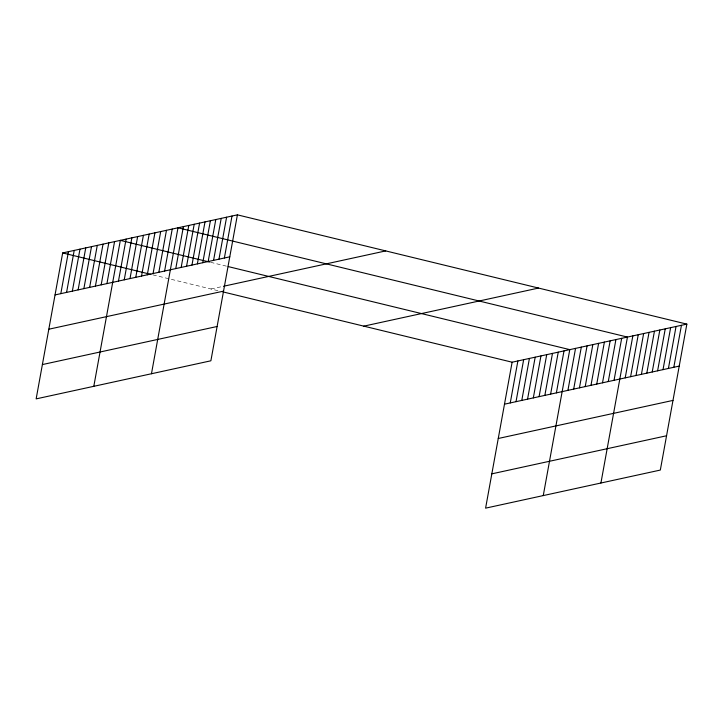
<?xml version="1.0" encoding="UTF-8"?>
<svg xmlns="http://www.w3.org/2000/svg" width="723" height="723" viewBox="0 0 723 723"><rect width="100%" height="100%" fill="white"/><g stroke="black" fill="none" stroke-linecap="round" stroke-linejoin="round"><path stroke-width="0.54" stroke-dasharray="3.62 2.71" d="M210.989 288.992L222.521 286.48M210.574 262.304L227.167 266.335M152.905 274.867L219.539 291.071"/><path stroke-width="1.08" d="M237.406 214.848L62.675 252.933L36.15 398.879L210.881 360.795L237.406 214.848L686.85 324.121L660.325 470.067L485.594 508.152L512.119 362.205L686.85 324.121M60.813 293.655L68.441 251.676M66.579 292.399L74.207 250.42M72.345 291.143L79.973 249.164M78.111 289.887L85.739 247.899M83.877 288.631L91.505 246.642M89.643 287.365L97.271 245.386M95.409 286.109L103.037 244.13M101.175 284.853L108.802 242.874M106.941 283.597L114.568 241.618M93.809 386.317L120.334 240.361L209.534 262.051M118.473 281.084L126.1 239.105M124.239 279.828L131.866 237.849M130.004 278.572L137.632 236.593M135.77 277.316L143.398 235.337M141.536 276.059L149.164 234.08M147.302 274.803L154.93 232.824M153.068 273.547L160.696 231.568M158.834 272.291L166.462 230.312M164.6 271.035L172.228 229.046M151.469 373.746L177.994 227.79L627.447 337.072L600.921 483.018M175.761 268.594L183.398 226.615M181.166 267.42L188.793 225.44M186.57 266.245L194.198 224.266M191.966 265.07L199.593 223.082M197.37 263.886L204.998 221.907M202.765 262.711L210.402 220.732M208.17 261.536L215.797 219.557M213.574 260.352L221.202 218.373M218.97 259.177L226.597 217.198M224.374 258.003L232.002 216.023M510.257 402.928L517.885 360.949M516.023 401.672L523.651 359.692M521.789 400.415L529.417 358.436M527.555 399.159L535.183 357.18M533.321 397.903L540.949 355.924M539.087 396.647L546.715 354.659M544.853 395.391L552.48 353.402M550.619 394.125L558.246 352.146M556.385 392.869L564.012 350.89M543.262 495.589L569.778 349.634L228.206 266.588M567.917 390.357L575.544 348.378M573.682 389.101L581.31 347.121M579.448 387.844L587.076 345.865M585.214 386.588L592.842 344.609M590.98 385.332L598.617 343.353M596.746 384.076L604.383 342.096M602.512 382.819L610.149 340.84M608.278 381.563L615.915 339.584M614.044 380.307L621.681 338.328M625.214 377.867L632.842 335.888M630.619 376.692L638.246 334.713M636.014 375.517L643.642 333.538M641.418 374.342L649.046 332.363M646.814 373.158L654.442 331.179M652.218 371.984L659.846 330.004M657.614 370.809L665.25 328.829M663.018 369.634L670.646 327.646M668.423 368.45L676.05 326.471M673.818 367.275L681.446 325.296M55.047 294.912L229.769 256.828M223.488 286.272L385.721 250.908M48.812 329.218L223.534 291.134M42.386 364.573L217.117 326.489M363.805 326.145L538.536 288.061M504.491 404.184L679.222 366.1M498.255 438.49L672.986 400.406M491.83 473.845L666.561 435.761M62.675 252.933L150.836 274.36M222.747 291.848L512.119 362.205"/></g></svg>
